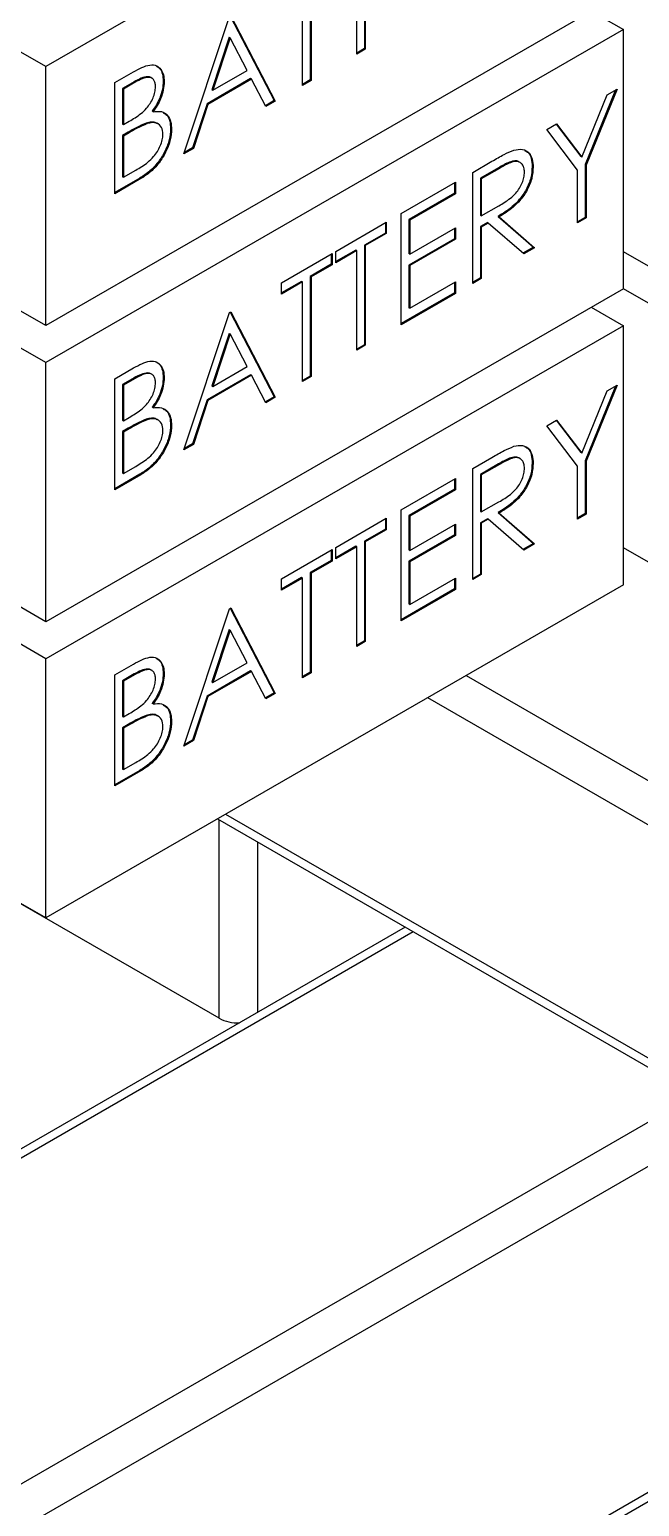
# Model space of a CAD drawing. Header units: millimetres. Extents: x 0 to 17520, y 0 to 12300.
# Drawn here: x 15288.9 to 15423.3, y 10195.3 to 10521.1 of the extents above; entities that cross this region are included whole.
import ezdxf

# ---------------------------------------------------------------- set-up
doc = ezdxf.new("R2010")
doc.units = ezdxf.units.MM
doc.header["$LTSCALE"] = 30

msp = doc.modelspace()

# ---------------------------------------------------------------- linework, layer by layer
for p, q in [((15419.75, 10586.442), (15292.471, 10512.965)), ((15360.969, 10515.692), (15360.969, 10537.676)), ((15362.661, 10538.897), (15362.661, 10516.914)), ((15362.873, 10538.775), (15362.873, 10516.791)), ((15349.003, 10508.784), (15349.003, 10530.768)), ((15350.694, 10531.989), (15350.694, 10510.005)), ((15350.907, 10531.867), (15350.907, 10509.883)), ((15419.75, 10529.284), (15292.471, 10455.808)), ((15322.894, 10493.712), (15332.957, 10524.017)), ((15333.115, 10524.108), (15342.807, 10505.452)), ((15333.229, 10524.174), (15343.02, 10505.33)), ((15412.678, 10525.202), (15419.75, 10521.119)), ((15419.75, 10521.119), (15292.471, 10447.642)), ((15419.75, 10463.961), (15419.75, 10521.119)), ((15292.471, 10512.965), (15285.399, 10517.048)), ((15332.859, 10519.431), (15329.018, 10507.856)), ((15333.072, 10519.309), (15329.23, 10507.733)), ((15332.859, 10519.431), (15333.072, 10519.309)), ((15336.811, 10512.11), (15333.072, 10519.309)), ((15362.661, 10516.914), (15360.969, 10515.937)), ((15362.873, 10516.791), (15360.969, 10515.692)), ((15362.873, 10516.791), (15362.661, 10516.914)), ((15292.471, 10455.808), (15292.471, 10512.965)), ((15307.664, 10509.416), (15311.803, 10511.805)), ((15315.885, 10510.357), (15315.62, 10510.51)), ((15337.602, 10510.299), (15327.985, 10504.747)), ((15337.814, 10510.176), (15328.197, 10504.625)), ((15329.23, 10507.733), (15336.811, 10512.11)), ((15337.814, 10510.176), (15337.602, 10510.299)), ((15340.95, 10504.135), (15337.814, 10510.176)), ((15350.694, 10510.005), (15349.003, 10509.029)), ((15350.907, 10509.883), (15349.003, 10508.784)), ((15350.907, 10509.883), (15350.694, 10510.005)), ((15307.664, 10484.92), (15307.664, 10509.416)), ((15311.94, 10509.617), (15309.356, 10508.125)), ((15309.356, 10508.125), (15309.356, 10500.274)), ((15309.356, 10508.125), (15309.568, 10508.003)), ((15312.152, 10509.494), (15309.568, 10508.003)), ((15309.568, 10508.003), (15309.568, 10500.151)), ((15311.94, 10509.617), (15312.152, 10509.494)), ((15318.543, 10509.626), (15318.331, 10509.748)), ((15329.018, 10507.856), (15329.23, 10507.733)), ((15410.607, 10492.995), (15416.174, 10506.734)), ((15418.012, 10507.795), (15411.342, 10491.338)), ((15418.354, 10507.992), (15411.555, 10491.216)), ((15416.174, 10506.734), (15418.354, 10507.992)), ((15327.985, 10504.747), (15324.76, 10495.034)), ((15328.197, 10504.625), (15324.972, 10494.911)), ((15328.197, 10504.625), (15327.985, 10504.747)), ((15342.807, 10505.452), (15340.852, 10504.324)), ((15343.02, 10505.33), (15340.95, 10504.135)), ((15343.02, 10505.33), (15342.807, 10505.452)), ((15309.356, 10500.274), (15309.568, 10500.151)), ((15309.568, 10500.151), (15310.847, 10500.89)), ((15314.587, 10500.492), (15314.799, 10500.369)), ((15316.091, 10502.999), (15315.879, 10503.122)), ((15317.231, 10500.293), (15316.965, 10500.446)), ((15402.852, 10499.043), (15405.032, 10500.302)), ((15404.949, 10500.254), (15410.395, 10493.117)), ((15405.032, 10500.302), (15410.607, 10492.995)), ((15310.618, 10498.49), (15309.356, 10497.761)), ((15309.356, 10497.761), (15309.356, 10488.654)), ((15309.356, 10497.761), (15309.568, 10497.639)), ((15310.83, 10498.367), (15309.568, 10497.639)), ((15309.568, 10497.639), (15309.568, 10488.531)), ((15310.618, 10498.49), (15310.83, 10498.367)), ((15320.175, 10499.095), (15319.962, 10499.218)), ((15409.651, 10490.117), (15402.852, 10499.043)), ((15324.972, 10494.911), (15322.894, 10493.712)), ((15324.76, 10495.034), (15322.995, 10494.015)), ((15324.972, 10494.911), (15324.76, 10495.034)), ((15386.534, 10489.623), (15390.779, 10492.074)), ((15392.203, 10490.628), (15388.225, 10488.332)), ((15392.415, 10490.506), (15388.438, 10488.21)), ((15392.203, 10490.628), (15392.415, 10490.506)), ((15396.997, 10491.786), (15396.732, 10491.939)), ((15399.86, 10490.765), (15399.648, 10490.888)), ((15410.607, 10492.995), (15410.395, 10493.117)), ((15411.342, 10491.338), (15411.342, 10479.694)), ((15411.555, 10491.216), (15411.342, 10491.338)), ((15411.555, 10491.216), (15411.555, 10479.571)), ((15313.189, 10488.354), (15307.664, 10485.165)), ((15313.401, 10488.231), (15307.664, 10484.92)), ((15309.356, 10488.654), (15309.568, 10488.531)), ((15309.568, 10488.531), (15312.279, 10490.096)), ((15313.401, 10488.231), (15313.189, 10488.354)), ((15370.76, 10480.517), (15382.726, 10487.425)), ((15382.514, 10487.303), (15382.514, 10485.035)), ((15382.726, 10487.425), (15382.726, 10484.913)), ((15386.534, 10465.127), (15386.534, 10489.623)), ((15388.225, 10488.332), (15388.225, 10480.167)), ((15388.225, 10488.332), (15388.438, 10488.21)), ((15388.438, 10488.21), (15388.438, 10480.044)), ((15409.651, 10478.472), (15409.651, 10490.117)), ((15382.514, 10485.035), (15372.452, 10479.226)), ((15382.726, 10484.913), (15372.664, 10479.104)), ((15382.726, 10484.913), (15382.514, 10485.035)), ((15388.438, 10480.044), (15392.322, 10482.252)), ((15356.346, 10472.196), (15367.496, 10478.633)), ((15367.284, 10478.511), (15367.284, 10476.243)), ((15367.496, 10478.633), (15367.496, 10476.121)), ((15370.76, 10456.021), (15370.76, 10480.517)), ((15372.452, 10479.226), (15372.452, 10471.689)), ((15372.664, 10479.104), (15372.452, 10479.226)), ((15372.664, 10479.104), (15372.664, 10471.566)), ((15372.664, 10471.566), (15382.726, 10477.375)), ((15382.726, 10477.375), (15382.726, 10474.863)), ((15388.225, 10480.167), (15388.438, 10480.044)), ((15389.772, 10478.547), (15388.225, 10477.654)), ((15388.225, 10477.654), (15388.225, 10466.348)), ((15388.438, 10477.532), (15388.225, 10477.654)), ((15389.984, 10478.425), (15388.438, 10477.532)), ((15388.438, 10477.532), (15388.438, 10466.226)), ((15389.984, 10478.425), (15389.772, 10478.547)), ((15397.778, 10471.618), (15389.984, 10478.425)), ((15392.126, 10479.906), (15399.92, 10473.099)), ((15392.339, 10479.784), (15392.126, 10479.906)), ((15392.339, 10479.784), (15400.132, 10472.977)), ((15411.342, 10479.694), (15409.651, 10478.717)), ((15411.555, 10479.571), (15409.651, 10478.472)), ((15411.555, 10479.571), (15411.342, 10479.694)), ((15367.284, 10476.243), (15362.661, 10473.574)), ((15367.496, 10476.121), (15362.873, 10473.452)), ((15367.496, 10476.121), (15367.284, 10476.243)), ((15382.514, 10474.985), (15372.452, 10469.176)), ((15382.726, 10474.863), (15372.664, 10469.054)), ((15382.514, 10477.253), (15382.514, 10474.985)), ((15382.726, 10474.863), (15382.514, 10474.985)), ((15344.379, 10465.288), (15355.53, 10471.725)), ((15355.318, 10471.603), (15355.318, 10469.335)), ((15355.53, 10471.725), (15355.53, 10469.213)), ((15360.757, 10472.475), (15356.346, 10469.928)), ((15360.969, 10472.353), (15356.346, 10469.684)), ((15356.346, 10469.684), (15356.346, 10472.196)), ((15360.969, 10472.353), (15360.757, 10472.475)), ((15360.969, 10450.369), (15360.969, 10472.353)), ((15362.661, 10473.574), (15362.661, 10451.59)), ((15362.873, 10473.452), (15362.661, 10473.574)), ((15362.873, 10473.452), (15362.873, 10451.468)), ((15372.664, 10471.566), (15372.452, 10471.689)), ((15399.92, 10473.099), (15397.609, 10471.765)), ((15400.132, 10472.977), (15397.778, 10471.618)), ((15400.132, 10472.977), (15399.92, 10473.099)), ((15426.821, 10468.043), (15419.75, 10472.125)), ((15355.318, 10469.335), (15350.694, 10466.666)), ((15355.53, 10469.213), (15350.907, 10466.544)), ((15355.53, 10469.213), (15355.318, 10469.335)), ((15372.452, 10469.176), (15372.452, 10459.755)), ((15372.664, 10469.054), (15372.452, 10469.176)), ((15372.664, 10469.054), (15372.664, 10459.632)), ((15348.791, 10465.567), (15344.379, 10463.02)), ((15349.003, 10465.445), (15344.379, 10462.775)), ((15344.379, 10462.775), (15344.379, 10465.288)), ((15349.003, 10465.445), (15348.791, 10465.567)), ((15349.003, 10443.461), (15349.003, 10465.445)), ((15350.694, 10466.666), (15350.694, 10444.682)), ((15350.907, 10466.544), (15350.694, 10466.666)), ((15350.907, 10466.544), (15350.907, 10444.56)), ((15372.664, 10459.632), (15382.726, 10465.441)), ((15382.514, 10465.319), (15382.514, 10463.051)), ((15382.726, 10465.441), (15382.726, 10462.929)), ((15388.225, 10466.348), (15386.534, 10465.372)), ((15388.438, 10466.226), (15386.534, 10465.127)), ((15388.438, 10466.226), (15388.225, 10466.348)), ((15419.75, 10463.961), (15292.471, 10390.484)), ((15382.514, 10463.051), (15370.76, 10456.266)), ((15382.726, 10462.929), (15370.76, 10456.021)), ((15382.726, 10462.929), (15382.514, 10463.051)), ((15426.821, 10459.878), (15419.749, 10463.96)), ((15292.471, 10455.808), (15285.4, 10459.89)), ((15322.894, 10428.389), (15332.957, 10458.694)), ((15332.957, 10458.694), (15333.229, 10458.851)), ((15333.115, 10458.785), (15342.807, 10440.129)), ((15333.229, 10458.851), (15343.02, 10440.007)), ((15372.664, 10459.632), (15372.452, 10459.755)), ((15412.678, 10459.878), (15419.75, 10455.796)), ((15419.75, 10455.796), (15292.471, 10382.319)), ((15419.75, 10398.638), (15419.75, 10455.796)), ((15292.471, 10447.642), (15285.399, 10451.725)), ((15332.859, 10454.108), (15329.018, 10442.532)), ((15333.072, 10453.985), (15329.23, 10442.41)), ((15332.859, 10454.108), (15333.072, 10453.985)), ((15336.811, 10446.786), (15333.072, 10453.985)), ((15362.661, 10451.59), (15360.969, 10450.614)), ((15362.873, 10451.468), (15360.969, 10450.369)), ((15362.873, 10451.468), (15362.661, 10451.59)), ((15292.471, 10390.484), (15292.471, 10447.642)), ((15307.664, 10444.093), (15311.803, 10446.482)), ((15315.885, 10445.034), (15315.62, 10445.187)), ((15337.602, 10444.975), (15327.985, 10439.424)), ((15337.814, 10444.853), (15328.197, 10439.301)), ((15329.23, 10442.41), (15336.811, 10446.786)), ((15337.814, 10444.853), (15337.602, 10444.975)), ((15340.95, 10438.812), (15337.814, 10444.853)), ((15307.664, 10419.596), (15307.664, 10444.093)), ((15311.94, 10444.293), (15309.356, 10442.802)), ((15309.356, 10442.802), (15309.356, 10434.95)), ((15309.356, 10442.802), (15309.568, 10442.679)), ((15312.152, 10444.171), (15309.568, 10442.679)), ((15309.568, 10442.679), (15309.568, 10434.828)), ((15311.94, 10444.293), (15312.152, 10444.171)), ((15318.543, 10444.303), (15318.331, 10444.425)), ((15329.018, 10442.532), (15329.23, 10442.41)), ((15350.694, 10444.682), (15349.003, 10443.706)), ((15350.907, 10444.56), (15349.003, 10443.461)), ((15350.907, 10444.56), (15350.694, 10444.682)), ((15418.012, 10442.472), (15411.342, 10426.015)), ((15418.354, 10442.669), (15411.555, 10425.892)), ((15416.174, 10441.411), (15418.354, 10442.669)), ((15327.985, 10439.424), (15324.76, 10429.711)), ((15328.197, 10439.301), (15324.972, 10429.588)), ((15328.197, 10439.301), (15327.985, 10439.424)), ((15342.807, 10440.129), (15340.852, 10439)), ((15343.02, 10440.007), (15340.95, 10438.812)), ((15343.02, 10440.007), (15342.807, 10440.129)), ((15410.607, 10427.671), (15416.174, 10441.411)), ((15309.356, 10434.95), (15309.568, 10434.828)), ((15309.568, 10434.828), (15310.847, 10435.566)), ((15314.587, 10435.168), (15314.799, 10435.046)), ((15316.091, 10437.676), (15315.879, 10437.798)), ((15317.231, 10434.969), (15316.965, 10435.123)), ((15402.852, 10433.72), (15405.032, 10434.978)), ((15405.032, 10434.978), (15410.607, 10427.671)), ((15310.618, 10433.167), (15309.356, 10432.438)), ((15309.356, 10432.438), (15309.356, 10423.33)), ((15309.356, 10432.438), (15309.568, 10432.316)), ((15310.83, 10433.044), (15309.568, 10432.316)), ((15309.568, 10432.316), (15309.568, 10423.208)), ((15310.618, 10433.167), (15310.83, 10433.044)), ((15320.175, 10433.772), (15319.962, 10433.894)), ((15409.651, 10424.793), (15402.852, 10433.72)), ((15404.949, 10434.931), (15410.395, 10427.794)), ((15324.972, 10429.588), (15322.894, 10428.389)), ((15324.76, 10429.711), (15322.995, 10428.692)), ((15324.972, 10429.588), (15324.76, 10429.711)), ((15386.534, 10424.3), (15390.779, 10426.751)), ((15392.203, 10425.305), (15388.225, 10423.009)), ((15392.415, 10425.183), (15388.438, 10422.886)), ((15392.203, 10425.305), (15392.415, 10425.183)), ((15396.997, 10426.463), (15396.732, 10426.616)), ((15399.86, 10425.442), (15399.648, 10425.564)), ((15410.607, 10427.671), (15410.395, 10427.794)), ((15411.342, 10426.015), (15411.342, 10414.37)), ((15411.555, 10425.892), (15411.342, 10426.015)), ((15411.555, 10425.892), (15411.555, 10414.248)), ((15313.189, 10423.031), (15307.664, 10419.841)), ((15313.401, 10422.908), (15307.664, 10419.596)), ((15309.356, 10423.33), (15309.568, 10423.208)), ((15309.568, 10423.208), (15312.279, 10424.773)), ((15313.401, 10422.908), (15313.189, 10423.031)), ((15370.76, 10415.194), (15382.726, 10422.102)), ((15382.514, 10421.979), (15382.514, 10419.712)), ((15382.726, 10422.102), (15382.726, 10419.589)), ((15386.534, 10399.804), (15386.534, 10424.3)), ((15388.225, 10423.009), (15388.225, 10414.844)), ((15388.225, 10423.009), (15388.438, 10422.886)), ((15388.438, 10422.886), (15388.438, 10414.721)), ((15409.651, 10413.149), (15409.651, 10424.793)), ((15382.514, 10419.712), (15372.452, 10413.903)), ((15382.726, 10419.589), (15372.664, 10413.78)), ((15382.726, 10419.589), (15382.514, 10419.712)), ((15388.438, 10414.721), (15392.322, 10416.929)), ((15356.346, 10406.873), (15367.496, 10413.31)), ((15367.284, 10413.187), (15367.284, 10410.92)), ((15367.496, 10413.31), (15367.496, 10410.797)), ((15370.76, 10390.698), (15370.76, 10415.194)), ((15372.452, 10413.903), (15372.452, 10406.366)), ((15372.664, 10413.78), (15372.452, 10413.903)), ((15372.664, 10413.78), (15372.664, 10406.243)), ((15388.225, 10414.844), (15388.438, 10414.721)), ((15389.772, 10413.224), (15388.225, 10412.331)), ((15388.225, 10412.331), (15388.225, 10401.025)), ((15388.438, 10412.209), (15388.225, 10412.331)), ((15389.984, 10413.102), (15388.438, 10412.209)), ((15388.438, 10412.209), (15388.438, 10400.903)), ((15389.984, 10413.102), (15389.772, 10413.224)), ((15397.778, 10406.295), (15389.984, 10413.102)), ((15392.126, 10414.583), (15399.92, 10407.776)), ((15392.339, 10414.461), (15392.126, 10414.583)), ((15392.339, 10414.461), (15400.132, 10407.654)), ((15411.342, 10414.37), (15409.651, 10413.394)), ((15411.555, 10414.248), (15409.651, 10413.149)), ((15411.555, 10414.248), (15411.342, 10414.37)), ((15367.284, 10410.92), (15362.661, 10408.251)), ((15367.496, 10410.797), (15362.873, 10408.128)), ((15367.496, 10410.797), (15367.284, 10410.92)), ((15382.514, 10409.662), (15372.452, 10403.853)), ((15372.664, 10406.243), (15382.726, 10412.052)), ((15382.726, 10409.54), (15372.664, 10403.731)), ((15382.514, 10411.93), (15382.514, 10409.662)), ((15382.726, 10409.54), (15382.514, 10409.662)), ((15382.726, 10412.052), (15382.726, 10409.54)), ((15344.379, 10399.965), (15355.53, 10406.402)), ((15355.318, 10406.279), (15355.318, 10404.012)), ((15355.53, 10406.402), (15355.53, 10403.889)), ((15360.757, 10407.152), (15356.346, 10404.605)), ((15360.969, 10407.029), (15356.346, 10404.36)), ((15356.346, 10404.36), (15356.346, 10406.873)), ((15360.969, 10407.029), (15360.757, 10407.152)), ((15360.969, 10385.046), (15360.969, 10407.029)), ((15362.661, 10408.251), (15362.661, 10386.267)), ((15362.873, 10408.128), (15362.661, 10408.251)), ((15362.873, 10408.128), (15362.873, 10386.145)), ((15372.664, 10406.243), (15372.452, 10406.366)), ((15399.92, 10407.776), (15397.609, 10406.442)), ((15400.132, 10407.654), (15397.778, 10406.295)), ((15400.132, 10407.654), (15399.92, 10407.776)), ((15426.821, 10402.72), (15419.75, 10406.802)), ((15355.318, 10404.012), (15350.694, 10401.343)), ((15355.53, 10403.889), (15350.907, 10401.22)), ((15355.53, 10403.889), (15355.318, 10404.012)), ((15372.452, 10403.853), (15372.452, 10394.431)), ((15372.664, 10403.731), (15372.452, 10403.853)), ((15372.664, 10403.731), (15372.664, 10394.309)), ((15348.791, 10400.244), (15344.379, 10397.697)), ((15349.003, 10400.121), (15344.379, 10397.452)), ((15344.379, 10397.452), (15344.379, 10399.965)), ((15349.003, 10400.121), (15348.791, 10400.244)), ((15349.003, 10378.137), (15349.003, 10400.121)), ((15350.694, 10401.343), (15350.694, 10379.359)), ((15350.907, 10401.22), (15350.694, 10401.343)), ((15350.907, 10401.22), (15350.907, 10379.236)), ((15372.664, 10394.309), (15382.726, 10400.118)), ((15382.514, 10399.996), (15382.514, 10397.728)), ((15382.726, 10400.118), (15382.726, 10397.606)), ((15388.225, 10401.025), (15386.534, 10400.049)), ((15388.438, 10400.903), (15386.534, 10399.804)), ((15388.438, 10400.903), (15388.225, 10401.025)), ((15419.75, 10398.638), (15292.471, 10325.161)), ((15382.514, 10397.728), (15370.76, 10390.943)), ((15382.726, 10397.606), (15370.76, 10390.698)), ((15382.726, 10397.606), (15382.514, 10397.728)), ((15292.471, 10390.484), (15285.4, 10394.566)), ((15322.894, 10363.065), (15332.957, 10393.371)), ((15332.957, 10393.371), (15333.229, 10393.528)), ((15333.115, 10393.462), (15342.807, 10374.806)), ((15333.229, 10393.528), (15343.02, 10374.683)), ((15372.664, 10394.309), (15372.452, 10394.431)), ((15292.471, 10382.319), (15285.399, 10386.402)), ((15332.859, 10388.785), (15329.018, 10377.209)), ((15333.072, 10388.662), (15329.23, 10377.087)), ((15332.859, 10388.785), (15333.072, 10388.662)), ((15336.811, 10381.463), (15333.072, 10388.662)), ((15362.661, 10386.267), (15360.969, 10385.29)), ((15362.873, 10386.145), (15360.969, 10385.046)), ((15362.873, 10386.145), (15362.661, 10386.267)), ((15292.471, 10325.161), (15292.471, 10382.319)), ((15307.664, 10378.769), (15311.803, 10381.159)), ((15315.885, 10379.711), (15315.62, 10379.864)), ((15337.602, 10379.652), (15327.985, 10374.101)), ((15329.23, 10377.087), (15336.811, 10381.463)), ((15337.814, 10379.53), (15337.602, 10379.652)), ((15307.664, 10354.273), (15307.664, 10378.769)), ((15311.94, 10378.97), (15309.356, 10377.478)), ((15309.356, 10377.478), (15309.356, 10369.627)), ((15309.356, 10377.478), (15309.568, 10377.356)), ((15312.152, 10378.848), (15309.568, 10377.356)), ((15309.568, 10377.356), (15309.568, 10369.505)), ((15311.94, 10378.97), (15312.152, 10378.848)), ((15318.543, 10378.979), (15318.331, 10379.102)), ((15337.814, 10379.53), (15328.197, 10373.978)), ((15329.018, 10377.209), (15329.23, 10377.087)), ((15340.95, 10373.489), (15337.814, 10379.53)), ((15350.694, 10379.359), (15349.003, 10378.382)), ((15350.907, 10379.236), (15349.003, 10378.137)), ((15350.907, 10379.236), (15350.694, 10379.359)), ((15385.102, 10378.636), (15537.058, 10290.913)), ((15327.985, 10374.101), (15324.76, 10364.387)), ((15328.197, 10373.978), (15324.972, 10364.265)), ((15328.197, 10373.978), (15327.985, 10374.101)), ((15342.807, 10374.806), (15340.852, 10373.677)), ((15343.02, 10374.683), (15340.95, 10373.489)), ((15343.02, 10374.683), (15342.807, 10374.806)), ((15528.572, 10286.015), (15376.616, 10373.737)), ((15309.568, 10369.505), (15310.847, 10370.243)), ((15314.587, 10369.845), (15314.799, 10369.723)), ((15316.091, 10372.353), (15315.879, 10372.475)), ((15317.231, 10369.646), (15316.965, 10369.799)), ((15309.356, 10369.627), (15309.568, 10369.505)), ((15310.618, 10367.843), (15309.356, 10367.115)), ((15309.356, 10367.115), (15309.356, 10358.007)), ((15309.356, 10367.115), (15309.568, 10366.992)), ((15310.83, 10367.721), (15309.568, 10366.992)), ((15309.568, 10366.992), (15309.568, 10357.885)), ((15310.618, 10367.843), (15310.83, 10367.721)), ((15320.175, 10368.449), (15319.962, 10368.571)), ((15324.972, 10364.265), (15322.894, 10363.065)), ((15324.76, 10364.387), (15322.995, 10363.368)), ((15324.972, 10364.265), (15324.76, 10364.387)), ((15313.189, 10357.707), (15307.664, 10354.518)), ((15313.401, 10357.585), (15307.664, 10354.273)), ((15309.356, 10358.007), (15309.568, 10357.885)), ((15309.568, 10357.885), (15312.279, 10359.45)), ((15313.401, 10357.585), (15313.189, 10357.707)), ((15330.303, 10347.001), (15482.259, 10259.279)), ((15332.061, 10348.016), (15484.017, 10260.293)), ((15330.655, 10303.022), (15330.655, 10346.798)), ((15339.14, 10341.9), (15339.14, 10304.32)), ((15292.471, 10325.161), (15285.4, 10329.243)), ((15330.655, 10303.022), (15285.4, 10329.147)), ((15371.688, 10323.11), (14818.767, 10003.915)), ((15373.445, 10322.096), (14820.524, 10002.901)), ((14882.749, 9966.979), (15435.671, 10286.174)), ((15444.157, 10281.275), (14891.235, 9962.08)), ((14953.471, 9926.152), (15444.499, 10209.617)), ((14955.229, 9925.138), (15444.499, 10207.587))]:
    msp.add_line(p, q)
msp.add_arc((15334.77, 10310.82), 8.818, 242.17695, 272.38959)
for points, knots in [([(15311.803, 10511.805), (15312.407, 10512.136), (15313.613, 10512.798), (15315.407, 10513.432), (15316.889, 10513.267), (15317.859, 10512.406), (15318.444, 10511.217), (15318.51, 10510.156), (15318.543, 10509.626)], [0, 0, 0, 0, 0.1870165, 0.3737259, 0.5599412, 0.7066196, 0.8533092, 1, 1, 1, 1]), ([(15315.637, 10510.481), (15315.618, 10510.498), (15315.441, 10510.659), (15314.735, 10510.751), (15313.49, 10510.457), (15312.457, 10509.897), (15311.94, 10509.617)], [0, 0, 0, 0, 0.0232751, 0.2186895, 0.6087118, 1, 1, 1, 1]), ([(15316.639, 10508.483), (15316.624, 10508.772), (15316.593, 10509.35), (15316.307, 10510.033), (15315.816, 10510.452), (15314.969, 10510.662), (15313.695, 10510.324), (15312.667, 10509.771), (15312.152, 10509.494)], [0, 0, 0, 0, 0.1250853, 0.2500308, 0.3749862, 0.5000334, 0.7496117, 1, 1, 1, 1]), ([(15316.814, 10513.129), (15317.092, 10512.932), (15317.689, 10512.51), (15318.227, 10511.331), (15318.296, 10510.276), (15318.331, 10509.748)], [0, 0, 0, 0, 0.3047038, 0.6523506, 1, 1, 1, 1]), ([(15310.847, 10500.89), (15311.278, 10501.146), (15312.14, 10501.659), (15313.427, 10502.554), (15314.58, 10503.598), (15315.487, 10504.819), (15316.127, 10506.04), (15316.561, 10507.316), (15316.613, 10508.094), (15316.639, 10508.483)], [0, 0, 0, 0, 0.1669464, 0.3338131, 0.5002811, 0.625262, 0.7502405, 0.8751506, 1, 1, 1, 1]), ([(15318.331, 10509.748), (15318.296, 10509.148), (15318.228, 10507.948), (15317.657, 10506.116), (15316.859, 10504.463), (15316.206, 10503.569), (15315.879, 10503.122)], [0, 0, 0, 0, 0.2799284, 0.55967, 0.7797618, 1, 1, 1, 1]), ([(15318.543, 10509.626), (15318.508, 10509.026), (15318.44, 10507.825), (15317.869, 10505.993), (15317.071, 10504.341), (15316.418, 10503.446), (15316.091, 10502.999)], [0, 0, 0, 0, 0.2799284, 0.55967, 0.7797618, 1, 1, 1, 1]), ([(15314.587, 10500.492), (15313.849, 10500.171), (15312.531, 10499.598), (15311.203, 10498.829), (15310.618, 10498.49)], [0, 0, 0, 0, 0.5597284, 1, 1, 1, 1]), ([(15314.799, 10500.369), (15314.061, 10500.048), (15312.743, 10499.476), (15311.415, 10498.706), (15310.83, 10498.367)], [0, 0, 0, 0, 0.5597284, 1, 1, 1, 1]), ([(15316.955, 10500.376), (15316.898, 10500.433), (15316.599, 10500.733), (15315.75, 10500.754), (15314.975, 10500.579), (15314.587, 10500.492)], [0, 0, 0, 0, 0.1062058, 0.5529381, 1, 1, 1, 1]), ([(15318.271, 10497.996), (15318.208, 10498.563), (15318.082, 10499.697), (15317.112, 10500.471), (15315.982, 10500.661), (15315.194, 10500.466), (15314.799, 10500.369)], [0, 0, 0, 0, 0.2790331, 0.5586149, 0.7792261, 1, 1, 1, 1]), ([(15316.091, 10502.999), (15316.727, 10503.069), (15317.995, 10503.207), (15319.332, 10502.338), (15320.057, 10500.884), (15320.136, 10499.691), (15320.175, 10499.095)], [0, 0, 0, 0, 0.2803832, 0.5596076, 0.7797609, 1, 1, 1, 1]), ([(15318.331, 10502.745), (15318.61, 10502.609), (15319.283, 10502.279), (15319.834, 10500.987), (15319.92, 10499.807), (15319.962, 10499.218)], [0, 0, 0, 0, 0.2606009, 0.6302284, 1, 1, 1, 1]), ([(15312.279, 10490.096), (15312.725, 10490.36), (15313.618, 10490.889), (15314.949, 10491.82), (15316.137, 10492.924), (15317.065, 10494.2), (15317.718, 10495.465), (15318.185, 10496.785), (15318.242, 10497.592), (15318.271, 10497.996)], [0, 0, 0, 0, 0.1669388, 0.3338065, 0.500224, 0.6252276, 0.7502029, 0.875135, 1, 1, 1, 1]), ([(15319.962, 10499.218), (15319.912, 10498.456), (15319.81, 10496.934), (15318.861, 10494.431), (15317.407, 10491.969), (15315.425, 10489.792), (15313.935, 10488.834), (15313.189, 10488.354)], [0, 0, 0, 0, 0.1866718, 0.3731952, 0.5599424, 0.7797048, 1, 1, 1, 1]), ([(15320.175, 10499.095), (15320.124, 10498.334), (15320.022, 10496.812), (15319.074, 10494.308), (15317.62, 10491.847), (15315.637, 10489.669), (15314.147, 10488.711), (15313.401, 10488.231)], [0, 0, 0, 0, 0.1866718, 0.3731952, 0.5599424, 0.7797048, 1, 1, 1, 1]), ([(15390.779, 10492.074), (15391.68, 10492.598), (15393.289, 10493.532), (15394.884, 10494.215), (15395.585, 10494.515)], [0, 0, 0, 0, 0.5602388, 1, 1, 1, 1]), ([(15395.585, 10494.515), (15396.251, 10494.644), (15397.581, 10494.902), (15398.982, 10494.06), (15399.755, 10492.606), (15399.825, 10491.379), (15399.86, 10490.765)], [0, 0, 0, 0, 0.2798, 0.5595013, 0.7796274, 1, 1, 1, 1]), ([(15398.037, 10494.384), (15398.295, 10494.271), (15398.966, 10493.977), (15399.53, 10492.704), (15399.609, 10491.493), (15399.648, 10490.888)], [0, 0, 0, 0, 0.2382176, 0.6188957, 1, 1, 1, 1]), ([(15399.648, 10490.888), (15399.593, 10490.081), (15399.482, 10488.469), (15398.43, 10485.802), (15396.909, 10483.611), (15395.268, 10482.029), (15393.703, 10480.861), (15392.652, 10480.224), (15392.126, 10479.906)], [0, 0, 0, 0, 0.1865047, 0.3727471, 0.5590663, 0.7058734, 0.852908, 1, 1, 1, 1]), ([(15396.743, 10491.9), (15396.704, 10491.933), (15396.47, 10492.129), (15395.775, 10492.202), (15394.678, 10491.917), (15393.441, 10491.327), (15392.616, 10490.861), (15392.203, 10490.628)], [0, 0, 0, 0, 0.0379705, 0.2302245, 0.4863403, 0.7431373, 1, 1, 1, 1]), ([(15399.86, 10490.765), (15399.805, 10489.959), (15399.694, 10488.347), (15398.642, 10485.68), (15397.121, 10483.488), (15395.48, 10481.906), (15393.916, 10480.738), (15392.864, 10480.102), (15392.339, 10479.784)], [0, 0, 0, 0, 0.1865047, 0.3727471, 0.5590663, 0.7058734, 0.852908, 1, 1, 1, 1]), ([(15397.956, 10489.671), (15397.933, 10490.017), (15397.887, 10490.708), (15397.466, 10491.443), (15396.867, 10491.924), (15396, 10492.102), (15394.886, 10491.788), (15393.654, 10491.206), (15392.828, 10490.739), (15392.415, 10490.506)], [0, 0, 0, 0, 0.124918, 0.2498436, 0.3747923, 0.4997351, 0.6661807, 0.833069, 1, 1, 1, 1]), ([(15392.322, 10482.252), (15392.743, 10482.503), (15393.586, 10483.006), (15394.846, 10483.873), (15395.971, 10484.896), (15396.867, 10486.083), (15397.479, 10487.287), (15397.885, 10488.532), (15397.933, 10489.292), (15397.956, 10489.671)], [0, 0, 0, 0, 0.1669317, 0.3337985, 0.5002403, 0.6251742, 0.7501501, 0.8750654, 1, 1, 1, 1]), ([(15311.803, 10446.482), (15312.407, 10446.813), (15313.613, 10447.474), (15315.407, 10448.108), (15316.889, 10447.944), (15317.859, 10447.083), (15318.444, 10445.893), (15318.51, 10444.833), (15318.543, 10444.303)], [0, 0, 0, 0, 0.1870181, 0.3737297, 0.5599464, 0.7066258, 0.8533125, 1, 1, 1, 1]), ([(15315.637, 10445.158), (15315.618, 10445.175), (15315.441, 10445.336), (15314.735, 10445.428), (15313.49, 10445.133), (15312.457, 10444.574), (15311.94, 10444.293)], [0, 0, 0, 0, 0.023267, 0.2186774, 0.6087074, 1, 1, 1, 1]), ([(15316.639, 10443.16), (15316.624, 10443.449), (15316.593, 10444.027), (15316.307, 10444.709), (15315.816, 10445.129), (15314.969, 10445.339), (15313.695, 10445), (15312.667, 10444.448), (15312.152, 10444.171)], [0, 0, 0, 0, 0.1250915, 0.2500364, 0.3749912, 0.5000338, 0.7496129, 1, 1, 1, 1]), ([(15316.814, 10447.806), (15317.092, 10447.609), (15317.689, 10447.187), (15318.227, 10446.008), (15318.296, 10444.953), (15318.331, 10444.425)], [0, 0, 0, 0, 0.3047154, 0.6523568, 1, 1, 1, 1]), ([(15310.847, 10435.566), (15311.278, 10435.823), (15312.14, 10436.335), (15313.427, 10437.231), (15314.58, 10438.275), (15315.487, 10439.496), (15316.127, 10440.717), (15316.561, 10441.993), (15316.613, 10442.771), (15316.639, 10443.16)], [0, 0, 0, 0, 0.1669473, 0.3338148, 0.5002835, 0.6252649, 0.7502399, 0.8751554, 1, 1, 1, 1]), ([(15318.331, 10444.425), (15318.296, 10443.825), (15318.228, 10442.624), (15317.657, 10440.792), (15316.859, 10439.14), (15316.206, 10438.246), (15315.879, 10437.798)], [0, 0, 0, 0, 0.2799399, 0.5596702, 0.779765, 1, 1, 1, 1]), ([(15318.543, 10444.303), (15318.508, 10443.702), (15318.44, 10442.502), (15317.869, 10440.67), (15317.071, 10439.017), (15316.418, 10438.123), (15316.091, 10437.676)], [0, 0, 0, 0, 0.2799399, 0.5596702, 0.779765, 1, 1, 1, 1]), ([(15314.587, 10435.168), (15313.849, 10434.848), (15312.531, 10434.275), (15311.203, 10433.505), (15310.618, 10433.167)], [0, 0, 0, 0, 0.5597285, 1, 1, 1, 1]), ([(15314.799, 10435.046), (15314.061, 10434.725), (15312.743, 10434.152), (15311.415, 10433.383), (15310.83, 10433.044)], [0, 0, 0, 0, 0.5597285, 1, 1, 1, 1]), ([(15316.955, 10435.053), (15316.898, 10435.11), (15316.599, 10435.41), (15315.75, 10435.431), (15314.975, 10435.256), (15314.587, 10435.168)], [0, 0, 0, 0, 0.1061835, 0.5529245, 1, 1, 1, 1]), ([(15318.271, 10432.673), (15318.208, 10433.239), (15318.082, 10434.373), (15317.112, 10435.148), (15315.982, 10435.338), (15315.194, 10435.143), (15314.799, 10435.046)], [0, 0, 0, 0, 0.2790357, 0.5586082, 0.7792215, 1, 1, 1, 1]), ([(15316.091, 10437.676), (15316.727, 10437.745), (15317.995, 10437.884), (15319.332, 10437.014), (15320.057, 10435.561), (15320.136, 10434.368), (15320.175, 10433.772)], [0, 0, 0, 0, 0.280386, 0.559609, 0.7797645, 1, 1, 1, 1]), ([(15318.331, 10437.422), (15318.61, 10437.285), (15319.283, 10436.955), (15319.834, 10435.663), (15319.92, 10434.484), (15319.962, 10433.894)], [0, 0, 0, 0, 0.2606086, 0.6302371, 1, 1, 1, 1]), ([(15312.279, 10424.773), (15312.725, 10425.037), (15313.618, 10425.565), (15314.949, 10426.497), (15316.137, 10427.6), (15317.065, 10428.877), (15317.718, 10430.141), (15318.185, 10431.462), (15318.242, 10432.269), (15318.271, 10432.673)], [0, 0, 0, 0, 0.1669371, 0.3338034, 0.5002193, 0.6252218, 0.7502, 0.8751309, 1, 1, 1, 1]), ([(15319.962, 10433.894), (15319.912, 10433.133), (15319.81, 10431.611), (15318.862, 10429.107), (15317.407, 10426.646), (15315.425, 10424.468), (15313.935, 10423.51), (15313.189, 10423.031)], [0, 0, 0, 0, 0.1866748, 0.3732007, 0.5599468, 0.7797061, 1, 1, 1, 1]), ([(15320.175, 10433.772), (15320.124, 10433.011), (15320.022, 10431.489), (15319.074, 10428.985), (15317.62, 10426.523), (15315.637, 10424.346), (15314.147, 10423.388), (15313.401, 10422.908)], [0, 0, 0, 0, 0.1866748, 0.3732007, 0.5599468, 0.7797061, 1, 1, 1, 1]), ([(15390.779, 10426.751), (15391.68, 10427.274), (15393.289, 10428.209), (15394.884, 10428.891), (15395.585, 10429.191)], [0, 0, 0, 0, 0.5602388, 1, 1, 1, 1]), ([(15395.585, 10429.191), (15396.251, 10429.321), (15397.581, 10429.579), (15398.982, 10428.737), (15399.755, 10427.282), (15399.825, 10426.056), (15399.86, 10425.442)], [0, 0, 0, 0, 0.2797984, 0.5594982, 0.7796231, 1, 1, 1, 1]), ([(15398.037, 10429.061), (15398.295, 10428.947), (15398.966, 10428.653), (15399.53, 10427.381), (15399.609, 10426.17), (15399.648, 10425.564)], [0, 0, 0, 0, 0.23821527, 0.61888969, 1, 1, 1, 1]), ([(15399.648, 10425.564), (15399.593, 10424.758), (15399.482, 10423.146), (15398.43, 10420.479), (15396.909, 10418.287), (15395.268, 10416.705), (15393.703, 10415.537), (15392.652, 10414.901), (15392.126, 10414.583)], [0, 0, 0, 0, 0.1865051, 0.3727479, 0.559065, 0.7058724, 0.8529079, 1, 1, 1, 1]), ([(15396.743, 10426.577), (15396.704, 10426.609), (15396.47, 10426.806), (15395.775, 10426.879), (15394.678, 10426.593), (15393.441, 10426.003), (15392.616, 10425.538), (15392.203, 10425.305)], [0, 0, 0, 0, 0.0379706, 0.2302246, 0.4863406, 0.7431369, 1, 1, 1, 1]), ([(15399.86, 10425.442), (15399.805, 10424.635), (15399.694, 10423.023), (15398.642, 10420.356), (15397.121, 10418.165), (15395.48, 10416.583), (15393.916, 10415.415), (15392.864, 10414.779), (15392.339, 10414.461)], [0, 0, 0, 0, 0.1865051, 0.3727479, 0.559065, 0.7058724, 0.8529079, 1, 1, 1, 1]), ([(15397.956, 10424.348), (15397.933, 10424.693), (15397.887, 10425.384), (15397.466, 10426.12), (15396.867, 10426.601), (15396, 10426.778), (15394.886, 10426.464), (15393.654, 10425.883), (15392.828, 10425.416), (15392.415, 10425.183)], [0, 0, 0, 0, 0.124923, 0.249848, 0.374796, 0.4997381, 0.6661828, 0.8330697, 1, 1, 1, 1]), ([(15392.322, 10416.929), (15392.743, 10417.18), (15393.586, 10417.683), (15394.846, 10418.549), (15395.971, 10419.573), (15396.867, 10420.76), (15397.479, 10421.964), (15397.885, 10423.209), (15397.933, 10423.968), (15397.956, 10424.348)], [0, 0, 0, 0, 0.1669325, 0.3337999, 0.5002424, 0.6251738, 0.7501546, 0.8750704, 1, 1, 1, 1]), ([(15311.803, 10381.159), (15312.407, 10381.49), (15313.613, 10382.151), (15315.407, 10382.785), (15316.889, 10382.621), (15317.859, 10381.76), (15318.444, 10380.57), (15318.51, 10379.51), (15318.543, 10378.979)], [0, 0, 0, 0, 0.1870171, 0.3737279, 0.5599439, 0.7066227, 0.8533088, 1, 1, 1, 1]), ([(15315.637, 10379.835), (15315.618, 10379.852), (15315.441, 10380.013), (15314.735, 10380.105), (15313.49, 10379.81), (15312.457, 10379.25), (15311.94, 10378.97)], [0, 0, 0, 0, 0.0232752, 0.218684, 0.6087106, 1, 1, 1, 1]), ([(15316.639, 10377.836), (15316.624, 10378.126), (15316.593, 10378.704), (15316.307, 10379.386), (15315.816, 10379.806), (15314.969, 10380.016), (15313.695, 10379.677), (15312.667, 10379.124), (15312.152, 10378.848)], [0, 0, 0, 0, 0.1250849, 0.25003, 0.3749903, 0.5000331, 0.7496125, 1, 1, 1, 1]), ([(15316.814, 10382.483), (15317.092, 10382.286), (15317.689, 10381.864), (15318.227, 10380.685), (15318.296, 10379.629), (15318.331, 10379.102)], [0, 0, 0, 0, 0.3047123, 0.6523501, 1, 1, 1, 1]), ([(15310.847, 10370.243), (15311.278, 10370.499), (15312.14, 10371.012), (15313.427, 10371.908), (15314.58, 10372.951), (15315.487, 10374.173), (15316.127, 10375.394), (15316.561, 10376.67), (15316.613, 10377.447), (15316.639, 10377.836)], [0, 0, 0, 0, 0.1669471, 0.3338144, 0.5002829, 0.6252612, 0.7502402, 0.8751556, 1, 1, 1, 1]), ([(15318.331, 10379.102), (15318.296, 10378.501), (15318.228, 10377.301), (15317.657, 10375.469), (15316.859, 10373.817), (15316.206, 10372.922), (15315.879, 10372.475)], [0, 0, 0, 0, 0.2799327, 0.5596707, 0.7797598, 1, 1, 1, 1]), ([(15318.543, 10378.979), (15318.508, 10378.379), (15318.44, 10377.179), (15317.869, 10375.347), (15317.071, 10373.694), (15316.418, 10372.8), (15316.091, 10372.353)], [0, 0, 0, 0, 0.2799327, 0.5596707, 0.7797598, 1, 1, 1, 1]), ([(15314.587, 10369.845), (15313.849, 10369.524), (15312.531, 10368.952), (15311.203, 10368.182), (15310.618, 10367.843)], [0, 0, 0, 0, 0.559728, 1, 1, 1, 1]), ([(15316.955, 10369.729), (15316.898, 10369.787), (15316.599, 10370.087), (15315.75, 10370.108), (15314.975, 10369.933), (15314.587, 10369.845)], [0, 0, 0, 0, 0.1061944, 0.5529299, 1, 1, 1, 1]), ([(15318.271, 10367.35), (15318.208, 10367.916), (15318.082, 10369.05), (15317.112, 10369.825), (15315.982, 10370.015), (15315.194, 10369.82), (15314.799, 10369.723)], [0, 0, 0, 0, 0.2790341, 0.5586109, 0.7792228, 1, 1, 1, 1]), ([(15316.091, 10372.353), (15316.727, 10372.422), (15317.995, 10372.56), (15319.332, 10371.691), (15320.057, 10370.237), (15320.136, 10369.045), (15320.175, 10368.449)], [0, 0, 0, 0, 0.2803827, 0.5596049, 0.7797651, 1, 1, 1, 1]), ([(15318.331, 10372.099), (15318.61, 10371.962), (15319.283, 10371.632), (15319.834, 10370.34), (15319.92, 10369.161), (15319.962, 10368.571)], [0, 0, 0, 0, 0.2606011, 0.6302378, 1, 1, 1, 1]), ([(15314.799, 10369.723), (15314.061, 10369.402), (15312.743, 10368.829), (15311.415, 10368.06), (15310.83, 10367.721)], [0, 0, 0, 0, 0.559728, 1, 1, 1, 1]), ([(15312.279, 10359.45), (15312.725, 10359.714), (15313.618, 10360.242), (15314.949, 10361.174), (15316.137, 10362.277), (15317.065, 10363.554), (15317.718, 10364.818), (15318.185, 10366.138), (15318.242, 10366.946), (15318.271, 10367.35)], [0, 0, 0, 0, 0.166938, 0.3338051, 0.5002219, 0.625225, 0.7502039, 0.8751355, 1, 1, 1, 1]), ([(15319.962, 10368.571), (15319.912, 10367.81), (15319.81, 10366.288), (15318.862, 10363.784), (15317.407, 10361.323), (15315.425, 10359.145), (15313.935, 10358.187), (15313.189, 10357.707)], [0, 0, 0, 0, 0.1866714, 0.3731981, 0.55994502, 0.7797052, 1, 1, 1, 1]), ([(15320.175, 10368.449), (15320.124, 10367.687), (15320.022, 10366.165), (15319.074, 10363.662), (15317.62, 10361.2), (15315.637, 10359.023), (15314.147, 10358.065), (15313.401, 10357.585)], [0, 0, 0, 0, 0.1866714, 0.3731981, 0.55994502, 0.7797052, 1, 1, 1, 1])]:
    msp.add_open_spline(points, degree=3, knots=knots)

doc.saveas('drawing.dxf')
